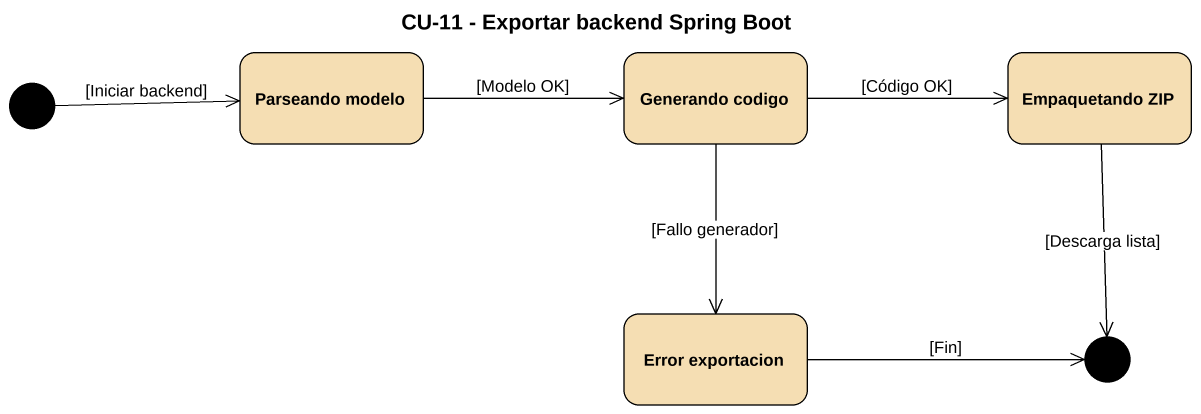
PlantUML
@startuml
title CU-11 - Exportar backend Spring Boot
hide empty description
state junction1 <<choice>>
state "Parseando modelo" as Parseando_modelo #F5DEB3
state "Generando codigo" as Generando_codigo #F5DEB3
state "Empaquetando ZIP" as Empaquetando_ZIP #F5DEB3
state "Error exportacion" as Error_exportacion #F5DEB3
state junction2 <<choice>>
junction1 -right-> Parseando_modelo : [Iniciar backend]
Parseando_modelo -right-> Generando_codigo : [Modelo OK]
Generando_codigo -right-> Empaquetando_ZIP : [Código OK]
Generando_codigo --> Error_exportacion : [Fallo generador]
Empaquetando_ZIP --> junction2 : [Descarga lista]
Error_exportacion -right-> junction2 : [Fin]
@enduml
